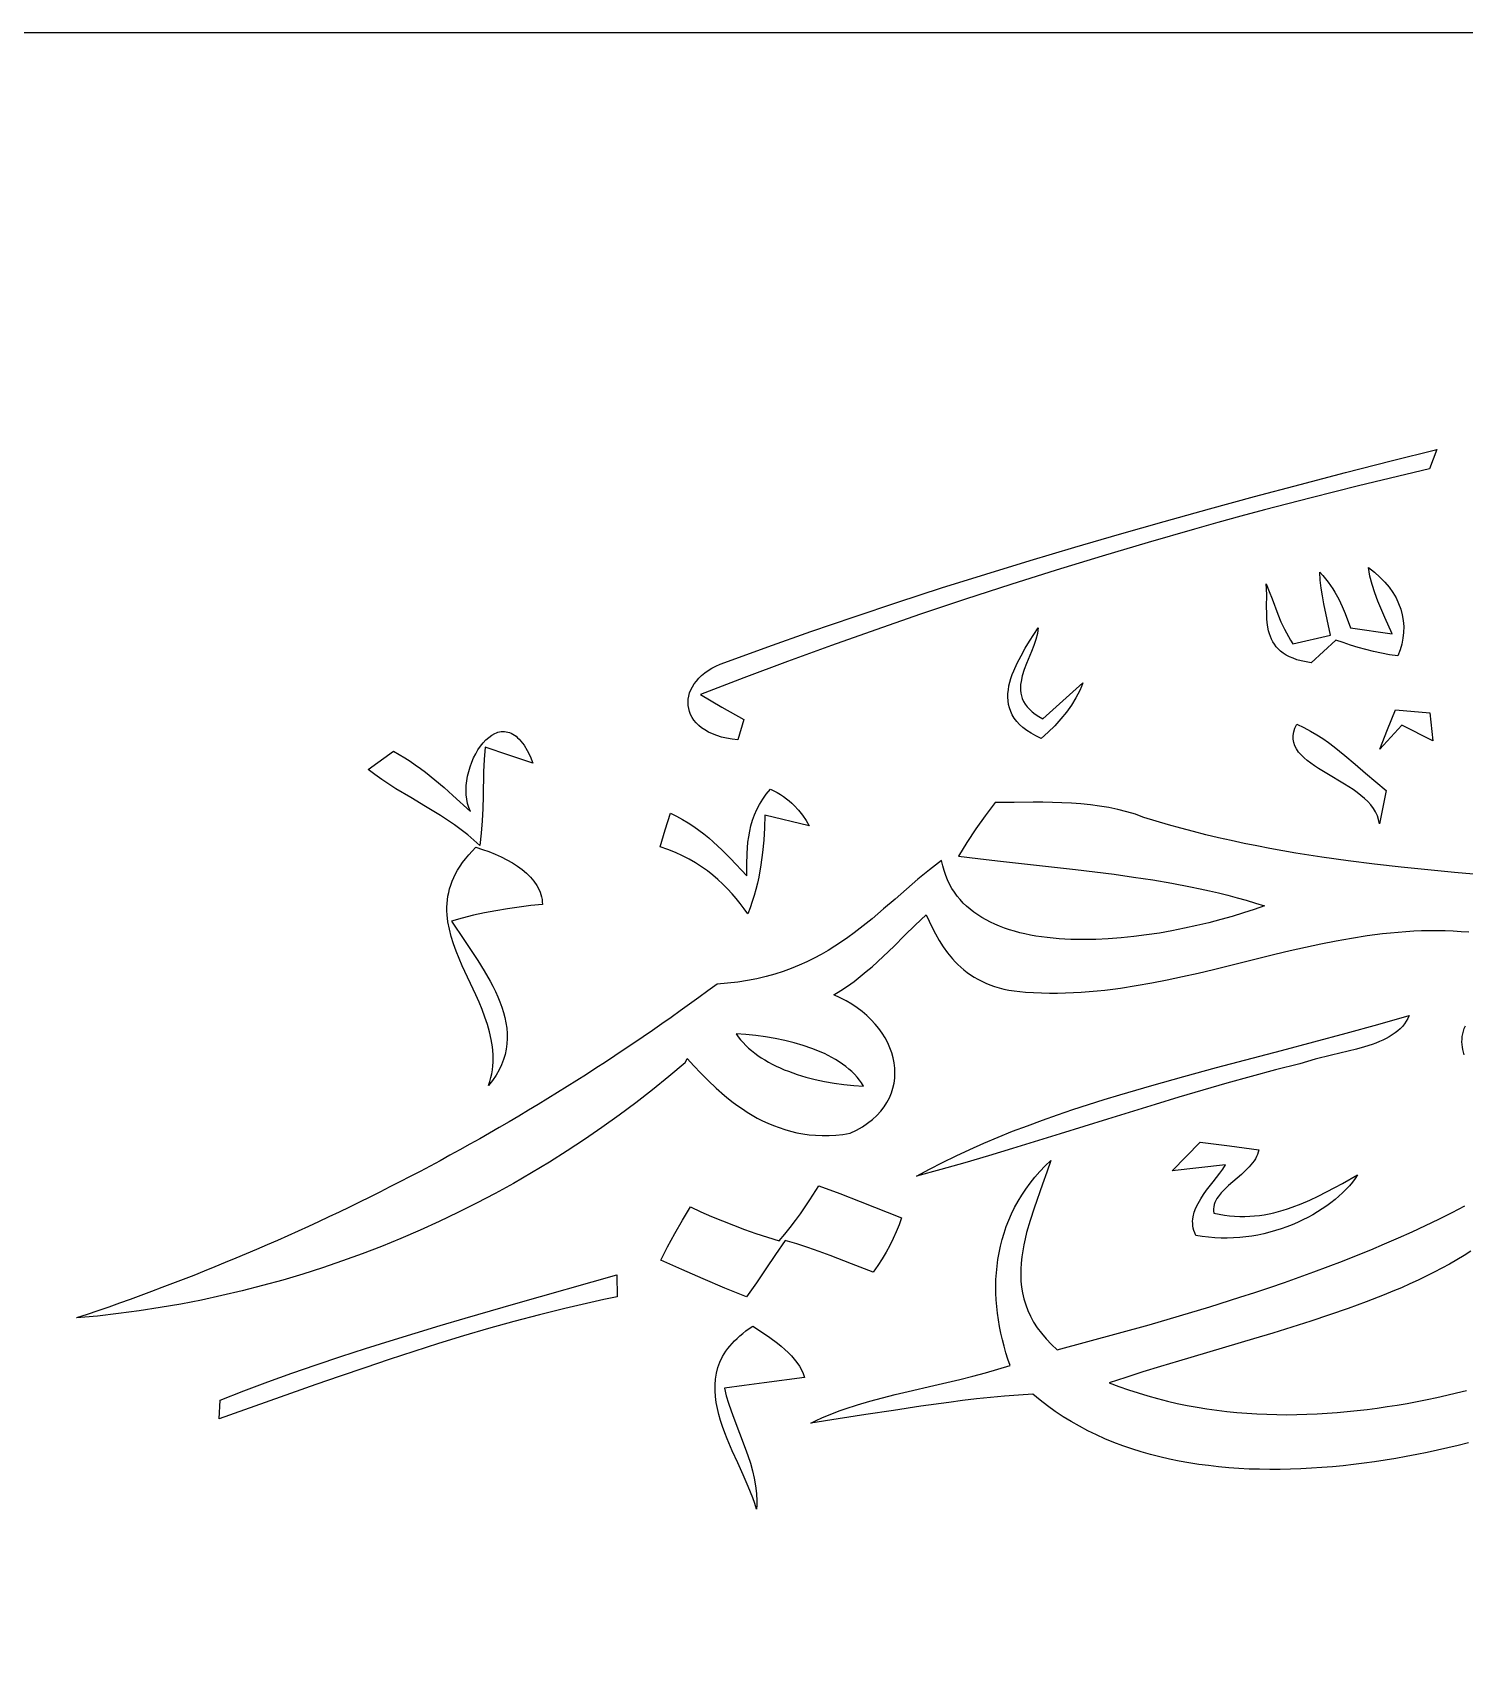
# Model space of a CAD drawing. Extents: x -600 to 600, y -1000 to 1000.
# Drawn here: x -347 to -124.6, y 746.1 to 1000 of the extents above; entities that cross this region are included whole.
import ezdxf

# ---------------------------------------------------------------- set-up
doc = ezdxf.new("R2010")
doc.units = 0
doc.layers.add('LAYER_1', color=18, linetype='CONTINUOUS')

msp = doc.modelspace()

# ---------------------------------------------------------------- linework, layer by layer
at = {"layer": 'LAYER_1'}
for points in [[(-600, -1000), (600, -1000), (600, 1000), (-600, 1000)], [(-239.48, 902.17), (-232.83, 904.59), (-226.14, 906.95), (-219.41, 909.26), (-212.63, 911.52), (-205.82, 913.73), (-198.97, 915.89), (-192.08, 918), (-185.16, 920.07), (-178.21, 922.1), (-171.24, 924.08), (-164.23, 926.03), (-157.21, 927.94), (-150.16, 929.81), (-143.09, 931.65), (-136.01, 933.46), (-128.91, 935.25), (-130.04, 932.23), (-133.74, 931.37), (-137.42, 930.49), (-141.09, 929.6), (-144.76, 928.68), (-148.42, 927.76), (-152.07, 926.81), (-155.7, 925.85), (-159.33, 924.88), (-162.95, 923.89), (-166.56, 922.88), (-173.76, 920.82), (-180.91, 918.7), (-188.02, 916.52), (-195.08, 914.29), (-202.11, 912), (-209.09, 909.65), (-216.02, 907.25), (-222.91, 904.8), (-229.75, 902.3), (-236.55, 899.75), (-243.29, 897.16), (-239.94, 895.2), (-236.54, 893.28), (-237.48, 890.12), (-238.38, 890.23), (-239.22, 890.38), (-240.01, 890.57), (-240.74, 890.8), (-241.41, 891.06), (-242.03, 891.35), (-242.59, 891.67), (-243.1, 892.02), (-243.55, 892.39), (-243.94, 892.78), (-244.29, 893.2), (-244.57, 893.63), (-244.81, 894.08), (-244.99, 894.54), (-245.11, 895.01), (-245.19, 895.48), (-245.21, 895.96), (-245.18, 896.45), (-245.1, 896.93), (-244.96, 897.42), (-244.78, 897.89), (-244.54, 898.37), (-244.26, 898.83), (-243.92, 899.28), (-243.54, 899.71), (-243.1, 900.13), (-242.62, 900.53), (-242.09, 900.91), (-241.51, 901.27), (-240.88, 901.6), (-240.2, 901.9)], [(-135.87, 906.61), (-136.97, 909.16), (-138.06, 911.71), (-138.55, 912.99), (-138.97, 914.28), (-139.31, 915.58), (-139.44, 916.23), (-139.54, 916.89), (-138.6, 916.17), (-137.75, 915.42), (-137, 914.64), (-136.32, 913.84), (-135.74, 913.02), (-135.25, 912.18), (-134.84, 911.32), (-134.51, 910.44), (-134.28, 909.56), (-134.12, 908.66), (-134.06, 907.75), (-134.07, 906.84), (-134.17, 905.93), (-134.35, 905.01), (-134.62, 904.1), (-134.96, 903.19), (-136.24, 903.37), (-137.5, 903.6), (-138.73, 903.86), (-139.95, 904.16), (-141.15, 904.49), (-142.32, 904.85), (-143.48, 905.24), (-144.62, 905.65), (-148.44, 902.11), (-149.23, 902.24), (-149.96, 902.4), (-150.63, 902.59), (-151.24, 902.81), (-151.8, 903.05), (-152.3, 903.32), (-152.76, 903.61), (-153.17, 903.93), (-153.53, 904.26), (-153.85, 904.61), (-154.13, 904.99), (-154.37, 905.37), (-154.58, 905.78), (-154.76, 906.19), (-154.91, 906.62), (-155.03, 907.06), (-155.2, 907.96), (-155.3, 908.9), (-155.33, 909.84), (-155.34, 910.79), (-155.32, 912.65), (-155.34, 913.54), (-155.4, 914.39), (-154.94, 913.21), (-154.5, 912.03), (-153.62, 909.66), (-153.13, 908.48), (-152.59, 907.32), (-151.97, 906.17), (-151.63, 905.6), (-151.26, 905.04), (-145.45, 906.41), (-145.93, 908.84), (-146.44, 911.28), (-146.67, 912.49), (-146.87, 913.72), (-147.01, 914.94), (-147.1, 916.17), (-146.63, 915.67), (-146.19, 915.17), (-145.79, 914.65), (-145.41, 914.13), (-145.06, 913.6), (-144.73, 913.07), (-144.15, 911.98), (-143.63, 910.88), (-143.16, 909.77), (-142.3, 907.53)], [(-190.36, 890.34), (-191.19, 890.74), (-191.94, 891.16), (-192.61, 891.59), (-193.2, 892.05), (-193.72, 892.52), (-194.16, 893.01), (-194.54, 893.51), (-194.85, 894.03), (-195.1, 894.56), (-195.29, 895.1), (-195.42, 895.65), (-195.51, 896.21), (-195.54, 896.77), (-195.52, 897.35), (-195.46, 897.93), (-195.36, 898.51), (-195.22, 899.1), (-195.05, 899.69), (-194.85, 900.28), (-194.62, 900.87), (-194.09, 902.05), (-193.48, 903.21), (-192.83, 904.36), (-192.15, 905.47), (-190.82, 907.56), (-190.87, 907.11), (-190.95, 906.66), (-191.19, 905.74), (-191.5, 904.81), (-191.87, 903.87), (-192.65, 901.99), (-193, 901.05), (-193.29, 900.11), (-193.49, 899.19), (-193.55, 898.74), (-193.58, 898.29), (-193.57, 897.84), (-193.52, 897.4), (-193.43, 896.97), (-193.29, 896.54), (-193.1, 896.12), (-192.86, 895.7), (-192.56, 895.29), (-192.2, 894.89), (-191.77, 894.5), (-191.28, 894.12), (-190.72, 893.75), (-190.08, 893.39), (-186.99, 896.19), (-185.45, 897.6), (-183.89, 899), (-184.12, 898.41), (-184.38, 897.82), (-184.67, 897.25), (-184.97, 896.67), (-185.66, 895.55), (-186.43, 894.45), (-187.3, 893.38), (-188.24, 892.34), (-189.26, 891.32)], [(-135.33, 894.79), (-129.98, 894.36), (-129.55, 889.99), (-134.35, 892.4), (-137.77, 888.69), (-136.57, 891.74)], [(-278.99, 879.02), (-279.25, 879.62), (-279.44, 880.26), (-279.58, 880.93), (-279.66, 881.62), (-279.68, 882.33), (-279.65, 883.06), (-279.57, 883.79), (-279.44, 884.52), (-279.27, 885.24), (-279.05, 885.96), (-278.8, 886.65), (-278.51, 887.33), (-278.19, 887.97), (-277.84, 888.58), (-277.46, 889.14), (-277.05, 889.66), (-276.62, 890.12), (-276.17, 890.52), (-275.7, 890.86), (-275.22, 891.13), (-274.98, 891.23), (-274.73, 891.32), (-274.48, 891.38), (-274.23, 891.42), (-273.97, 891.44), (-273.72, 891.43), (-273.46, 891.4), (-273.2, 891.35), (-272.95, 891.27), (-272.69, 891.17), (-272.43, 891.03), (-272.18, 890.87), (-271.92, 890.69), (-271.67, 890.47), (-271.42, 890.22), (-271.17, 889.94), (-270.68, 889.29), (-270.2, 888.5), (-269.74, 887.58), (-269.29, 886.51), (-273.02, 887.76), (-276.74, 889.01), (-276.88, 887.1), (-276.96, 885.19), (-277.04, 881.37), (-277.09, 879.46), (-277.17, 877.55), (-277.32, 875.64), (-277.55, 873.73), (-278.46, 874.58), (-279.42, 875.4), (-280.43, 876.18), (-281.48, 876.94), (-282.57, 877.68), (-283.68, 878.4), (-285.97, 879.79), (-288.28, 881.17), (-290.57, 882.55), (-291.69, 883.26), (-292.79, 883.99), (-293.85, 884.74), (-294.87, 885.51), (-290.97, 888.36), (-290.08, 887.86), (-289.21, 887.34), (-288.38, 886.81), (-287.57, 886.26), (-286.78, 885.7), (-286.01, 885.12), (-284.53, 883.94), (-283.11, 882.73), (-281.72, 881.5)], [(-150.63, 892.59), (-149.56, 892.07), (-148.54, 891.51), (-147.57, 890.93), (-146.63, 890.33), (-145.73, 889.71), (-144.86, 889.06), (-144.02, 888.4), (-143.19, 887.73), (-141.59, 886.36), (-140, 884.98), (-138.41, 883.6), (-136.76, 882.26), (-137.84, 877.1), (-137.95, 877.74), (-138.15, 878.35), (-138.43, 878.94), (-138.77, 879.49), (-139.18, 880.03), (-139.64, 880.54), (-140.15, 881.03), (-140.71, 881.51), (-141.3, 881.97), (-141.93, 882.41), (-143.25, 883.27), (-145.98, 884.89), (-147.29, 885.7), (-147.91, 886.1), (-148.49, 886.51), (-149.04, 886.93), (-149.54, 887.36), (-149.99, 887.8), (-150.38, 888.25), (-150.71, 888.72), (-150.96, 889.21), (-151.14, 889.71), (-151.23, 890.24), (-151.23, 890.79), (-151.14, 891.36), (-150.94, 891.96)], [(-232.41, 882.5), (-231.87, 882.22), (-231.35, 881.94), (-230.86, 881.64), (-230.39, 881.32), (-229.94, 881), (-229.51, 880.66), (-229.11, 880.32), (-228.73, 879.96), (-228.03, 879.22), (-227.42, 878.44), (-226.88, 877.63), (-226.42, 876.8), (-233.3, 878.43), (-233.35, 876.49), (-233.46, 874.56), (-233.63, 872.64), (-233.88, 870.72), (-234.23, 868.8), (-234.44, 867.85), (-234.68, 866.9), (-234.94, 865.95), (-235.24, 865), (-235.57, 864.06), (-235.93, 863.12), (-236.5, 863.91), (-237.1, 864.7), (-237.73, 865.48), (-238.38, 866.24), (-239.07, 866.99), (-239.8, 867.72), (-240.56, 868.43), (-241.36, 869.12), (-242.21, 869.79), (-243.1, 870.42), (-244.04, 871.03), (-245.03, 871.6), (-246.07, 872.14), (-247.17, 872.64), (-248.33, 873.1), (-249.55, 873.52), (-248.76, 876.15), (-247.95, 878.77), (-246.98, 878.29), (-246.06, 877.78), (-245.17, 877.25), (-244.33, 876.7), (-243.52, 876.12), (-242.75, 875.53), (-242, 874.92), (-241.28, 874.29), (-239.9, 873.01), (-238.59, 871.69), (-236.06, 869.03), (-236.08, 870.76), (-236.04, 872.5), (-235.98, 873.37), (-235.9, 874.23), (-235.78, 875.09), (-235.63, 875.95), (-235.43, 876.8), (-235.18, 877.64), (-234.88, 878.48), (-234.52, 879.3), (-234.1, 880.12), (-233.61, 880.93), (-233.05, 881.72)], [(-278.16, 873.46), (-277.14, 873.13), (-276.14, 872.77), (-275.17, 872.39), (-274.23, 871.97), (-273.34, 871.51), (-272.49, 871.03), (-271.69, 870.52), (-270.96, 869.98), (-270.28, 869.41), (-269.68, 868.81), (-269.15, 868.17), (-268.7, 867.51), (-268.34, 866.82), (-268.19, 866.47), (-268.07, 866.11), (-267.97, 865.74), (-267.89, 865.36), (-267.85, 864.98), (-267.82, 864.58), (-269.64, 864.38), (-271.45, 864.15), (-273.25, 863.89), (-275.04, 863.59), (-276.81, 863.26), (-278.55, 862.88), (-280.27, 862.44), (-281.96, 861.96), (-279.91, 858.95), (-278.87, 857.41), (-277.84, 855.84), (-276.86, 854.26), (-275.94, 852.66), (-275.52, 851.86), (-275.13, 851.05), (-274.76, 850.24), (-274.43, 849.43), (-274.13, 848.61), (-273.87, 847.8), (-273.66, 846.98), (-273.49, 846.17), (-273.37, 845.35), (-273.3, 844.53), (-273.29, 843.72), (-273.34, 842.9), (-273.44, 842.09), (-273.62, 841.27), (-273.86, 840.46), (-274.17, 839.65), (-274.56, 838.85), (-275.02, 838.04), (-275.57, 837.24), (-276.19, 836.45), (-275.99, 837.06), (-275.83, 837.66), (-275.69, 838.27), (-275.59, 838.87), (-275.52, 839.47), (-275.48, 840.06), (-275.46, 840.66), (-275.47, 841.25), (-275.57, 842.43), (-275.76, 843.6), (-276.02, 844.77), (-276.36, 845.93), (-276.75, 847.08), (-277.19, 848.23), (-277.67, 849.37), (-278.18, 850.51), (-280.28, 855.05), (-280.77, 856.18), (-281.23, 857.31), (-281.64, 858.44), (-281.99, 859.58), (-282.28, 860.71), (-282.49, 861.85), (-282.62, 862.98), (-282.65, 863.55), (-282.65, 864.13), (-282.63, 864.7), (-282.57, 865.27), (-282.49, 865.85), (-282.38, 866.42), (-282.24, 867), (-282.06, 867.58), (-281.84, 868.16), (-281.6, 868.74), (-281.31, 869.32), (-280.99, 869.91), (-280.62, 870.5), (-280.22, 871.09), (-279.77, 871.68), (-279.28, 872.27), (-278.74, 872.86)], [(-209.72, 822.33), (-207.73, 823.43), (-205.68, 824.49), (-203.59, 825.52), (-201.45, 826.52), (-199.27, 827.48), (-197.05, 828.41), (-194.79, 829.32), (-192.5, 830.2), (-190.18, 831.05), (-187.82, 831.88), (-185.44, 832.69), (-183.03, 833.47), (-180.6, 834.24), (-178.15, 834.99), (-175.68, 835.73), (-173.2, 836.45), (-168.19, 837.85), (-163.15, 839.22), (-153.04, 841.89), (-148, 843.22), (-143.01, 844.56), (-138.08, 845.92), (-133.23, 847.33), (-133.43, 846.86), (-133.67, 846.43), (-133.95, 846.02), (-134.26, 845.63), (-134.61, 845.26), (-134.99, 844.92), (-135.4, 844.6), (-135.84, 844.3), (-136.3, 844.01), (-136.79, 843.74), (-137.31, 843.49), (-137.84, 843.26), (-138.39, 843.03), (-138.97, 842.82), (-140.16, 842.43), (-141.39, 842.08), (-142.66, 841.75), (-145.25, 841.14), (-147.8, 840.53), (-149.02, 840.19), (-150.19, 839.83), (-153.99, 838.85), (-157.76, 837.84), (-161.51, 836.79), (-165.25, 835.71), (-168.97, 834.61), (-172.67, 833.49), (-180.05, 831.21), (-187.43, 828.91), (-194.81, 826.64), (-198.52, 825.53), (-202.24, 824.44), (-205.97, 823.37)], [(-237.74, 844.47), (-237.41, 844), (-237.05, 843.54), (-236.66, 843.1), (-236.25, 842.67), (-235.81, 842.26), (-235.35, 841.86), (-234.86, 841.47), (-234.35, 841.1), (-233.83, 840.75), (-233.28, 840.41), (-232.71, 840.08), (-232.13, 839.76), (-231.52, 839.46), (-230.91, 839.18), (-230.27, 838.9), (-229.62, 838.65), (-228.28, 838.17), (-226.89, 837.75), (-225.46, 837.38), (-224, 837.07), (-222.51, 836.81), (-221, 836.6), (-219.47, 836.45), (-217.95, 836.34), (-218.25, 836.83), (-218.59, 837.29), (-218.95, 837.75), (-219.35, 838.18), (-219.77, 838.6), (-220.22, 839), (-220.7, 839.39), (-221.2, 839.76), (-221.73, 840.12), (-222.28, 840.46), (-222.85, 840.79), (-223.44, 841.1), (-224.04, 841.4), (-224.67, 841.68), (-225.32, 841.95), (-225.97, 842.2), (-227.34, 842.67), (-228.75, 843.08), (-230.2, 843.44), (-231.68, 843.74), (-233.19, 844), (-234.7, 844.2), (-236.23, 844.36)], [(-170, 823.2), (-167.86, 825.43), (-165.67, 827.63), (-161.12, 827.05), (-156.58, 826.43), (-156.65, 826.08), (-156.76, 825.74), (-156.91, 825.4), (-157.09, 825.07), (-157.29, 824.75), (-157.52, 824.43), (-158.04, 823.81), (-158.63, 823.21), (-159.27, 822.62), (-160.6, 821.47), (-161.25, 820.9), (-161.86, 820.33), (-162.41, 819.75), (-162.88, 819.16), (-163.08, 818.86), (-163.25, 818.56), (-163.39, 818.25), (-163.5, 817.93), (-163.57, 817.61), (-163.6, 817.29), (-163.58, 816.96), (-163.53, 816.62), (-162.71, 816.44), (-161.91, 816.3), (-161.11, 816.19), (-160.32, 816.12), (-159.53, 816.09), (-158.75, 816.09), (-157.98, 816.12), (-157.22, 816.17), (-156.46, 816.26), (-155.71, 816.37), (-154.97, 816.51), (-154.24, 816.67), (-153.51, 816.86), (-152.79, 817.06), (-152.08, 817.28), (-151.38, 817.52), (-149.99, 818.05), (-148.64, 818.63), (-147.32, 819.26), (-146.03, 819.9), (-144.77, 820.57), (-143.55, 821.24), (-141.21, 822.54), (-141.6, 821.98), (-142.03, 821.41), (-142.5, 820.86), (-143, 820.31), (-143.54, 819.77), (-144.11, 819.25), (-144.72, 818.73), (-145.35, 818.23), (-146.01, 817.74), (-146.7, 817.27), (-147.42, 816.81), (-148.17, 816.37), (-148.93, 815.95), (-149.72, 815.55), (-150.53, 815.17), (-151.37, 814.81), (-152.22, 814.48), (-153.08, 814.17), (-153.97, 813.89), (-154.86, 813.63), (-155.78, 813.41), (-156.7, 813.21), (-157.63, 813.05), (-158.58, 812.91), (-159.53, 812.81), (-160.49, 812.75), (-161.46, 812.72), (-162.42, 812.73), (-163.4, 812.78), (-164.37, 812.86), (-165.34, 812.99), (-166.32, 813.16), (-166.49, 813.53), (-166.63, 813.9), (-166.73, 814.26), (-166.8, 814.62), (-166.83, 814.98), (-166.84, 815.34), (-166.82, 815.69), (-166.77, 816.05), (-166.59, 816.75), (-166.33, 817.44), (-165.99, 818.13), (-165.59, 818.81), (-165.14, 819.49), (-164.66, 820.16), (-163.63, 821.49), (-162.61, 822.8), (-162.14, 823.46), (-161.71, 824.1)], [(-224.88, 820.86), (-221.65, 819.65), (-218.45, 818.4), (-212.05, 815.9), (-212.43, 814.81), (-212.87, 813.72), (-213.34, 812.65), (-213.87, 811.59), (-214.44, 810.54), (-215.06, 809.49), (-215.72, 808.46), (-216.43, 807.44), (-219.8, 808.73), (-223.16, 810.03), (-224.86, 810.66), (-226.58, 811.26), (-228.33, 811.82), (-230.11, 812.34), (-231.64, 810.16), (-233.12, 807.97), (-234.6, 805.77), (-236.12, 803.6), (-239.5, 804.98), (-242.85, 806.39), (-246.16, 807.83), (-249.43, 809.31), (-248.39, 811.4), (-247.27, 813.47), (-246.09, 815.53), (-244.84, 817.58), (-243.2, 816.83), (-241.54, 816.1), (-239.85, 815.4), (-238.15, 814.72), (-236.42, 814.07), (-234.66, 813.45), (-232.87, 812.86), (-231.06, 812.31), (-230.17, 813.34), (-229.33, 814.39), (-228.53, 815.45), (-227.76, 816.52), (-226.29, 818.68)], [(-317.88, 787.57), (-314.2, 789.01), (-310.49, 790.4), (-306.74, 791.75), (-302.96, 793.06), (-299.15, 794.34), (-295.32, 795.58), (-291.46, 796.79), (-287.59, 797.98), (-283.7, 799.15), (-279.8, 800.3), (-271.97, 802.56), (-256.27, 807.04), (-256.23, 803.63), (-258.27, 803.2), (-260.29, 802.75), (-264.32, 801.82), (-268.3, 800.82), (-272.26, 799.77), (-276.18, 798.67), (-280.08, 797.53), (-283.95, 796.34), (-287.8, 795.12), (-291.62, 793.87), (-295.43, 792.59), (-299.22, 791.3), (-303, 789.98), (-318.03, 784.66)], [(-234.57, 770.64), (-234.84, 771.49), (-235.15, 772.36), (-235.86, 774.14), (-236.65, 775.96), (-237.49, 777.81), (-238.33, 779.68), (-239.13, 781.56), (-239.5, 782.5), (-239.84, 783.45), (-240.15, 784.39), (-240.42, 785.33), (-240.65, 786.26), (-240.83, 787.19), (-240.96, 788.12), (-241.02, 789.03), (-241.02, 789.94), (-240.95, 790.84), (-240.8, 791.73), (-240.57, 792.61), (-240.25, 793.47), (-239.84, 794.32), (-239.6, 794.74), (-239.34, 795.15), (-239.04, 795.56), (-238.73, 795.97), (-238.38, 796.37), (-238, 796.77), (-237.6, 797.16), (-237.17, 797.55), (-236.71, 797.93), (-236.21, 798.31), (-235.69, 798.68), (-235.13, 799.05), (-233.82, 798.19), (-232.53, 797.31), (-231.31, 796.4), (-230.73, 795.93), (-230.17, 795.45), (-229.64, 794.95), (-229.15, 794.45), (-228.7, 793.93), (-228.29, 793.39), (-227.92, 792.84), (-227.6, 792.27), (-227.34, 791.68), (-227.13, 791.07), (-233.36, 790.27), (-236.47, 789.85), (-239.57, 789.42), (-239.27, 788.24), (-238.92, 787.07), (-238.53, 785.91), (-238.1, 784.74), (-236.32, 780.1), (-235.91, 778.94), (-235.53, 777.77), (-235.2, 776.6), (-234.92, 775.42), (-234.71, 774.24), (-234.57, 773.05), (-234.52, 771.85), (-234.53, 771.24)]]:
    msp.add_lwpolyline(points, close=True, dxfattribs=at)
for points in [[(-122.01, 869.17), (-126.16, 869.53), (-130.31, 869.92), (-134.45, 870.35), (-138.57, 870.82), (-142.68, 871.34), (-146.77, 871.92), (-148.8, 872.23), (-150.83, 872.56), (-152.84, 872.91), (-154.85, 873.27), (-156.86, 873.65), (-158.85, 874.06), (-160.83, 874.48), (-162.81, 874.93), (-164.77, 875.4), (-166.72, 875.89), (-168.66, 876.4), (-170.59, 876.94), (-172.51, 877.51), (-174.41, 878.1), (-175.07, 878.35), (-175.73, 878.57), (-177.08, 878.98), (-178.46, 879.32), (-179.86, 879.61), (-181.28, 879.85), (-182.72, 880.04), (-184.18, 880.18), (-185.65, 880.29), (-187.13, 880.37), (-188.61, 880.42), (-190.1, 880.45), (-191.59, 880.45), (-194.56, 880.43), (-197.51, 880.39), (-199.06, 878.35), (-200.52, 876.29), (-201.9, 874.2), (-203.2, 872.09), (-200.18, 871.7), (-197.16, 871.34), (-191.09, 870.66), (-185.04, 869.99), (-182.02, 869.63), (-179.01, 869.25), (-176.02, 868.83), (-173.04, 868.38), (-170.09, 867.88), (-167.15, 867.32), (-165.69, 867.01), (-164.24, 866.69), (-162.8, 866.35), (-161.36, 865.99), (-159.94, 865.61), (-158.52, 865.21), (-157.1, 864.78), (-155.7, 864.34), (-157.29, 863.78), (-158.95, 863.24), (-160.68, 862.71), (-162.47, 862.21), (-164.31, 861.73), (-166.19, 861.28), (-168.1, 860.86), (-170.05, 860.48), (-172.01, 860.13), (-173.99, 859.83), (-175.98, 859.58), (-177.96, 859.38), (-179.94, 859.23), (-181.89, 859.13), (-183.83, 859.1), (-184.78, 859.11), (-185.73, 859.14), (-186.67, 859.18), (-187.59, 859.24), (-188.51, 859.32), (-189.41, 859.41), (-190.3, 859.53), (-191.18, 859.66), (-192.04, 859.81), (-192.88, 859.99), (-193.7, 860.18), (-194.51, 860.4), (-195.3, 860.63), (-196.07, 860.89), (-196.82, 861.17), (-197.55, 861.48), (-198.25, 861.8), (-198.93, 862.16), (-199.58, 862.53), (-200.21, 862.93), (-200.82, 863.36), (-201.39, 863.81), (-201.94, 864.28), (-202.46, 864.79), (-202.95, 865.32), (-203.4, 865.87), (-203.83, 866.46), (-204.22, 867.07), (-204.58, 867.71), (-204.9, 868.39), (-205.19, 869.09), (-205.44, 869.82), (-205.65, 870.58), (-205.83, 871.37), (-206.77, 870.67), (-207.7, 869.95), (-209.51, 868.47), (-211.29, 866.95), (-213.05, 865.41), (-214.83, 863.87), (-216.63, 862.35), (-218.47, 860.86), (-219.42, 860.14), (-220.39, 859.43), (-221.38, 858.74), (-222.4, 858.07), (-223.44, 857.43), (-224.52, 856.8), (-225.62, 856.21), (-226.77, 855.65), (-227.95, 855.12), (-229.17, 854.62), (-230.43, 854.16), (-231.74, 853.74), (-233.1, 853.37), (-234.51, 853.03), (-235.98, 852.75), (-237.5, 852.51), (-239.07, 852.32), (-240.71, 852.19), (-240.71, 852.19)], [(-245.67, 839.94), (-245.34, 840.62), (-244.32, 839.5), (-243.24, 838.36), (-242.09, 837.2), (-240.86, 836.04), (-239.57, 834.91), (-238.9, 834.36), (-238.2, 833.82), (-237.49, 833.3), (-236.76, 832.79), (-236.01, 832.3), (-235.24, 831.83), (-234.45, 831.39), (-233.64, 830.97), (-232.81, 830.58), (-231.95, 830.22), (-231.08, 829.89), (-230.19, 829.59), (-229.27, 829.33), (-228.33, 829.11), (-227.38, 828.93), (-226.39, 828.8), (-225.39, 828.71), (-224.36, 828.67), (-223.31, 828.67), (-222.24, 828.73), (-221.15, 828.85), (-220.03, 829.02), (-219.04, 829.49), (-218.13, 830.01), (-217.31, 830.57), (-216.56, 831.16), (-215.88, 831.78), (-215.28, 832.43), (-214.76, 833.11), (-214.31, 833.81), (-213.93, 834.54), (-213.62, 835.28), (-213.38, 836.03), (-213.21, 836.8), (-213.11, 837.58), (-213.07, 838.36), (-213.1, 839.15), (-213.2, 839.94), (-213.35, 840.73), (-213.57, 841.52), (-213.85, 842.29), (-214.19, 843.06), (-214.59, 843.82), (-215.05, 844.56), (-215.56, 845.28), (-216.13, 845.98), (-216.76, 846.66), (-217.43, 847.31), (-218.16, 847.93), (-218.94, 848.52), (-219.77, 849.08), (-220.65, 849.59), (-221.58, 850.07), (-222.55, 850.51), (-221.47, 851.19), (-220.42, 851.89), (-219.42, 852.62), (-218.46, 853.37), (-217.53, 854.13), (-216.63, 854.9), (-214.89, 856.49), (-213.22, 858.11), (-211.57, 859.74), (-209.92, 861.37), (-208.22, 862.98), (-207.78, 861.99), (-207.3, 860.99), (-206.78, 859.98), (-206.21, 858.98), (-205.58, 858), (-204.89, 857.04), (-204.13, 856.12), (-203.72, 855.67), (-203.29, 855.24), (-202.83, 854.82), (-202.36, 854.41), (-201.86, 854.02), (-201.33, 853.65), (-200.78, 853.29), (-200.21, 852.96), (-199.6, 852.64), (-198.97, 852.35), (-198.31, 852.08), (-197.62, 851.84), (-196.9, 851.62), (-196.15, 851.43), (-195.36, 851.27), (-194.54, 851.13), (-193.69, 851.03), (-192.8, 850.96), (-191.55, 850.88), (-190.3, 850.83), (-189.06, 850.81), (-187.82, 850.81), (-186.59, 850.83), (-185.36, 850.88), (-184.13, 850.95), (-182.9, 851.04), (-181.68, 851.14), (-180.46, 851.27), (-179.24, 851.42), (-178.03, 851.58), (-175.61, 851.95), (-173.19, 852.37), (-170.79, 852.84), (-168.39, 853.36), (-166, 853.9), (-163.61, 854.47), (-154.08, 856.82), (-151.7, 857.39), (-149.32, 857.93), (-146.93, 858.45), (-144.54, 858.92), (-142.15, 859.35), (-139.75, 859.73), (-137.34, 860.04), (-136.13, 860.17), (-134.92, 860.28), (-133.71, 860.37), (-132.5, 860.45), (-131.28, 860.5), (-130.06, 860.52), (-128.84, 860.53), (-127.61, 860.51), (-126.39, 860.46), (-125.15, 860.39), (-123.92, 860.29)], [(-124.64, 841.22), (-124.86, 842.02), (-124.94, 842.42), (-124.99, 842.82), (-125.01, 843.22), (-125, 843.63), (-124.96, 844.04), (-124.89, 844.45), (-124.79, 844.86), (-124.65, 845.27), (-124.48, 845.69)], [(-123.99, 780.93), (-125.59, 780.53), (-127.19, 780.15), (-128.8, 779.79), (-130.42, 779.44), (-132.04, 779.11), (-133.67, 778.8), (-135.3, 778.51), (-136.93, 778.24), (-138.57, 777.99), (-140.21, 777.76), (-141.85, 777.56), (-143.48, 777.37), (-145.12, 777.21), (-146.76, 777.08), (-148.39, 776.97), (-150.02, 776.88), (-151.64, 776.82), (-153.26, 776.79), (-154.87, 776.79), (-156.47, 776.81), (-158.07, 776.86), (-159.66, 776.95), (-161.24, 777.06), (-162.8, 777.2), (-164.36, 777.38), (-165.9, 777.58), (-167.43, 777.82), (-168.94, 778.09), (-170.44, 778.4), (-171.93, 778.74), (-173.39, 779.12), (-174.84, 779.53), (-176.27, 779.98), (-177.69, 780.47), (-179.08, 781), (-180.45, 781.56), (-181.79, 782.16), (-183.12, 782.81), (-184.42, 783.49), (-185.7, 784.22), (-186.95, 784.99), (-188.17, 785.8), (-189.37, 786.65), (-190.54, 787.55), (-191.68, 788.49), (-193.87, 788.35), (-196.06, 788.17), (-198.23, 787.97), (-200.4, 787.74), (-202.57, 787.48), (-204.72, 787.21), (-209.03, 786.61), (-213.31, 785.97), (-217.59, 785.31), (-221.87, 784.64), (-226.15, 783.99), (-225.3, 784.41), (-224.42, 784.8), (-223.54, 785.18), (-222.64, 785.53), (-221.72, 785.88), (-220.8, 786.21), (-218.91, 786.82), (-216.98, 787.39), (-215.03, 787.92), (-213.04, 788.42), (-211.04, 788.9), (-207.01, 789.83), (-202.99, 790.77), (-201, 791.26), (-199.03, 791.79), (-197.08, 792.35), (-195.18, 792.95), (-195.52, 793.94), (-195.84, 794.93), (-196.13, 795.94), (-196.39, 796.95), (-196.63, 797.97), (-196.83, 799), (-197.01, 800.03), (-197.15, 801.07), (-197.27, 802.11), (-197.35, 803.16), (-197.39, 804.2), (-197.4, 805.25), (-197.38, 806.29), (-197.32, 807.34), (-197.22, 808.38), (-197.08, 809.42), (-196.91, 810.45), (-196.69, 811.48), (-196.43, 812.51), (-196.13, 813.52), (-195.79, 814.53), (-195.4, 815.53), (-194.96, 816.52), (-194.48, 817.49), (-193.96, 818.46), (-193.38, 819.41), (-192.76, 820.35), (-192.08, 821.27), (-191.36, 822.18), (-190.58, 823.07), (-189.75, 823.94), (-188.87, 824.79), (-189.49, 822.96), (-190.14, 821.11), (-191.47, 817.36), (-192.08, 815.47), (-192.62, 813.58), (-192.85, 812.64), (-193.06, 811.69), (-193.23, 810.75), (-193.37, 809.8), (-193.47, 808.86), (-193.53, 807.92), (-193.54, 806.99), (-193.5, 806.06), (-193.4, 805.13), (-193.26, 804.21), (-193.05, 803.3), (-192.77, 802.39), (-192.43, 801.48), (-192.02, 800.58), (-191.53, 799.69), (-190.97, 798.81), (-190.32, 797.94), (-189.59, 797.08), (-188.78, 796.22), (-187.86, 795.38), (-183.1, 796.65), (-178.34, 797.95), (-173.59, 799.28), (-168.86, 800.65), (-164.15, 802.07), (-159.49, 803.54), (-157.17, 804.29), (-154.87, 805.06), (-152.58, 805.85), (-150.3, 806.65), (-148.04, 807.47), (-145.8, 808.3), (-143.57, 809.15), (-141.37, 810.03), (-139.18, 810.92), (-137.02, 811.83), (-134.88, 812.77), (-132.76, 813.72), (-130.66, 814.7), (-128.59, 815.7), (-126.55, 816.72), (-124.54, 817.77)], [(-123.61, 810.7), (-124.69, 810.02), (-125.8, 809.35), (-126.95, 808.69), (-128.12, 808.05), (-129.33, 807.42), (-130.56, 806.8), (-131.82, 806.2), (-133.11, 805.61), (-134.42, 805.03), (-135.75, 804.47), (-137.1, 803.91), (-139.87, 802.83), (-142.69, 801.79), (-145.57, 800.79), (-148.49, 799.81), (-151.44, 798.87), (-154.4, 797.95), (-157.37, 797.06), (-169.03, 793.62), (-171.84, 792.78), (-174.57, 791.94), (-177.23, 791.1), (-179.79, 790.25), (-178.3, 789.69), (-176.8, 789.16), (-175.3, 788.67), (-173.79, 788.22), (-172.27, 787.8), (-170.75, 787.41), (-169.23, 787.06), (-167.69, 786.75), (-166.16, 786.47), (-164.62, 786.22), (-163.08, 786), (-161.53, 785.81), (-159.98, 785.65), (-158.43, 785.52), (-156.87, 785.43), (-155.32, 785.36), (-153.76, 785.32), (-152.2, 785.3), (-150.64, 785.32), (-149.08, 785.36), (-147.52, 785.42), (-145.95, 785.51), (-144.39, 785.63), (-142.83, 785.77), (-141.28, 785.93), (-139.72, 786.11), (-138.16, 786.32), (-136.61, 786.55), (-135.06, 786.79), (-133.52, 787.06), (-131.97, 787.35), (-130.43, 787.66), (-128.9, 787.98), (-127.37, 788.33), (-125.84, 788.69), (-124.32, 789.06)]]:
    msp.add_lwpolyline(points, dxfattribs=at)
for points in [[(-240.71, 852.19, -0.079809), (-340.2, 800.32)], [(-245.67, 839.94, -0.157744), (-340.2, 800.32)]]:
    msp.add_lwpolyline(points, format="xyb", dxfattribs=at)

doc.saveas('drawing.dxf')
